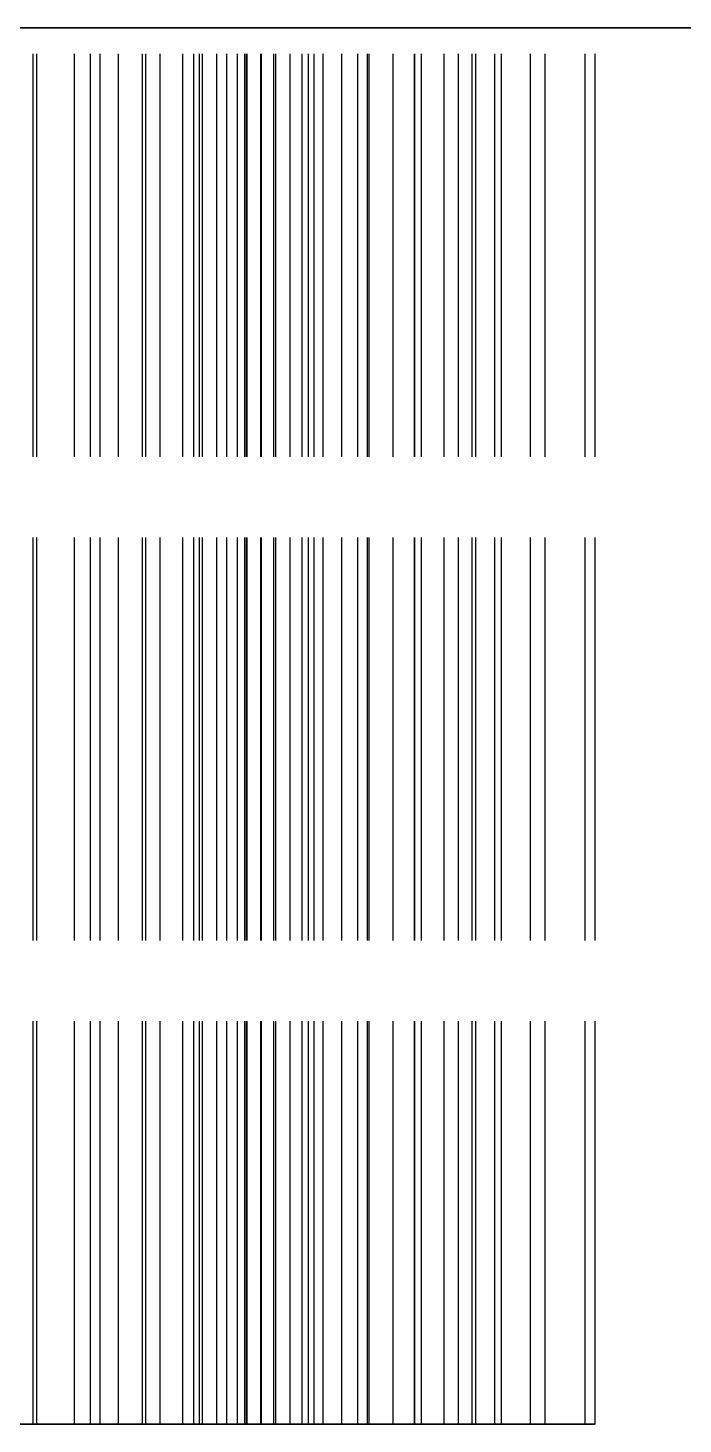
# Model space of a CAD drawing. Header units: millimetres. Extents: x -29 to 159, y -20 to 130.
# Drawn here: x 82.687 to 84.75, y 39.6 to 44 of the extents above; entities that cross this region are included whole.
import ezdxf

# ---------------------------------------------------------------- set-up
doc = ezdxf.new("R2010")
doc.units = ezdxf.units.MM
doc.linetypes.add('DASHED', pattern=[1.524, 1.27, -0.254])
doc.layers.add('HIDDEN', color=8, linetype='DASHED')

msp = doc.modelspace()

# ---------------------------------------------------------------- linework, layer by layer
at = {"layer": 'HIDDEN'}
for points in [[(79.31746, 44), (79.61905, 44), (79.92063, 44), (80.22222, 44), (80.52381, 44), (80.8254, 44), (81.12698, 44), (81.42857, 44), (81.73016, 44), (82.03175, 44), (82.33333, 44), (82.63492, 44), (82.93651, 44), (83.2381, 44), (83.53968, 44), (83.84127, 44), (84.14286, 44), (84.44444, 44), (84.74603, 44), (85.04762, 44)], [(85.34921, 44), (84.74603, 44), (84.14286, 44), (83.53968, 44), (82.93651, 44), (82.33333, 44), (81.73016, 44), (81.12698, 44), (80.52381, 44), (79.92063, 44), (79.31746, 44)], [(82.55354, 44), (82.71527, 44)], [(82.71527, 44), (82.55354, 44)], [(82.83317, 44), (82.7036, 44)], [(82.7036, 44), (82.70694, 44), (82.71028, 44), (82.71363, 44), (82.71697, 44), (82.72031, 44), (82.72365, 44), (82.72699, 44), (82.73034, 44), (82.73368, 44), (82.73702, 44), (82.74036, 44), (82.7437, 44), (82.74705, 44), (82.75039, 44), (82.75373, 44), (82.75707, 44), (82.76041, 44), (82.76375, 44), (82.7671, 44), (82.77044, 44), (82.77378, 44), (82.77712, 44), (82.78046, 44), (82.78381, 44), (82.78715, 44), (82.79049, 44), (82.79383, 44), (82.79717, 44), (82.80052, 44), (82.80386, 44), (82.8072, 44), (82.81054, 44), (82.81388, 44), (82.81722, 44), (82.82057, 44), (82.82391, 44), (82.82725, 44), (82.83059, 44), (82.83393, 44), (82.83728, 44), (82.84062, 44), (82.84396, 44), (82.8473, 44), (82.85064, 44), (82.85399, 44), (82.85733, 44), (82.86067, 44), (82.86401, 44), (82.86735, 44), (82.8707, 44), (82.87404, 44), (82.87738, 44), (82.88072, 44), (82.88406, 44), (82.8874, 44), (82.89075, 44), (82.89409, 44), (82.89743, 44), (82.90077, 44), (82.90411, 44), (82.90746, 44), (82.9108, 44), (82.91414, 44)], [(82.91414, 44), (82.9108, 44), (82.90746, 44), (82.90411, 44), (82.90077, 44), (82.89743, 44), (82.89409, 44), (82.89075, 44), (82.8874, 44), (82.88406, 44), (82.88072, 44), (82.87738, 44), (82.87404, 44), (82.8707, 44), (82.86735, 44), (82.86401, 44), (82.86067, 44), (82.85733, 44), (82.85399, 44), (82.85064, 44), (82.8473, 44), (82.84396, 44), (82.84062, 44), (82.83728, 44), (82.83393, 44), (82.83059, 44), (82.82725, 44), (82.82391, 44), (82.82057, 44), (82.81722, 44), (82.81388, 44), (82.81054, 44), (82.8072, 44), (82.80386, 44), (82.80052, 44), (82.79717, 44), (82.79383, 44), (82.79049, 44), (82.78715, 44), (82.78381, 44), (82.78046, 44), (82.77712, 44), (82.77378, 44), (82.77044, 44), (82.7671, 44), (82.76375, 44), (82.76041, 44), (82.75707, 44), (82.75373, 44), (82.75039, 44), (82.74705, 44), (82.7437, 44), (82.74036, 44), (82.73702, 44), (82.73368, 44), (82.73034, 44), (82.72699, 44), (82.72365, 44), (82.72031, 44), (82.71697, 44), (82.71363, 44), (82.71028, 44), (82.70694, 44), (82.7036, 44)], [(82.7036, 44), (82.83317, 44)], [(82.7036, 39.6), (82.7036, 44)], [(82.7036, 39.6), (82.7036, 44)], [(82.71527, 44), (82.88383, 44)], [(82.88383, 44), (82.71527, 44)], [(82.71527, 39.6), (82.71527, 44)], [(82.71527, 39.6), (82.71527, 44)], [(82.97236, 44), (82.83317, 44)], [(82.83317, 44), (82.97236, 44)], [(82.83317, 39.6), (82.83317, 44)], [(82.83317, 39.6), (82.83317, 44)], [(82.88383, 44), (83.05794, 44)], [(83.05794, 44), (82.88383, 44)], [(82.88383, 39.6), (82.88383, 44)], [(82.88383, 39.6), (82.88383, 44)], [(82.91414, 44), (83.04777, 44)], [(83.04777, 44), (82.91414, 44)], [(82.91414, 39.6), (82.91414, 44)], [(82.91414, 39.6), (82.91414, 44)], [(83.10308, 44), (82.97236, 44)], [(82.97236, 44), (83.10308, 44)], [(82.97236, 39.6), (82.97236, 44)], [(82.97236, 39.6), (82.97236, 44)], [(83.04777, 44), (83.20927, 44)], [(83.20927, 44), (83.04777, 44)], [(83.04777, 39.6), (83.04777, 44)], [(83.04777, 39.6), (83.04777, 44)], [(83.05794, 44), (83.23684, 44)], [(83.23684, 44), (83.05794, 44)], [(83.05794, 39.6), (83.05794, 44)], [(83.05794, 39.6), (83.05794, 44)], [(83.22773, 44), (83.10308, 44)], [(83.10308, 44), (83.22773, 44)], [(83.10308, 39.6), (83.10308, 44)], [(83.10308, 39.6), (83.10308, 44)], [(83.31326, 44), (83.17459, 44)], [(83.17459, 44), (83.1763, 44), (83.178, 44), (83.1797, 44), (83.18141, 44), (83.18311, 44), (83.18481, 44), (83.18652, 44), (83.18822, 44), (83.18993, 44), (83.19163, 44), (83.19333, 44), (83.19504, 44), (83.19674, 44), (83.19844, 44), (83.20015, 44), (83.20185, 44), (83.20355, 44), (83.20526, 44), (83.20696, 44), (83.20867, 44), (83.21037, 44), (83.21207, 44), (83.21378, 44), (83.21548, 44), (83.21718, 44), (83.21889, 44), (83.22059, 44), (83.2223, 44), (83.224, 44), (83.2257, 44), (83.22741, 44), (83.22911, 44), (83.23081, 44), (83.23252, 44), (83.23422, 44), (83.23592, 44), (83.23763, 44), (83.23933, 44), (83.24104, 44), (83.24274, 44), (83.24444, 44), (83.24615, 44), (83.24785, 44), (83.24955, 44), (83.25126, 44), (83.25296, 44), (83.25467, 44), (83.25637, 44), (83.25807, 44), (83.25978, 44), (83.26148, 44), (83.26318, 44), (83.26489, 44), (83.26659, 44), (83.26829, 44), (83.27, 44), (83.2717, 44), (83.27341, 44), (83.27511, 44), (83.27681, 44), (83.27852, 44), (83.28022, 44), (83.28192, 44)], [(83.28192, 44), (83.28022, 44), (83.27852, 44), (83.27681, 44), (83.27511, 44), (83.27341, 44), (83.2717, 44), (83.27, 44), (83.26829, 44), (83.26659, 44), (83.26489, 44), (83.26318, 44), (83.26148, 44), (83.25978, 44), (83.25807, 44), (83.25637, 44), (83.25467, 44), (83.25296, 44), (83.25126, 44), (83.24955, 44), (83.24785, 44), (83.24615, 44), (83.24444, 44), (83.24274, 44), (83.24104, 44), (83.23933, 44), (83.23763, 44), (83.23592, 44), (83.23422, 44), (83.23252, 44), (83.23081, 44), (83.22911, 44), (83.22741, 44), (83.2257, 44), (83.224, 44), (83.2223, 44), (83.22059, 44), (83.21889, 44), (83.21718, 44), (83.21548, 44), (83.21378, 44), (83.21207, 44), (83.21037, 44), (83.20867, 44), (83.20696, 44), (83.20526, 44), (83.20355, 44), (83.20185, 44), (83.20015, 44), (83.19844, 44), (83.19674, 44), (83.19504, 44), (83.19333, 44), (83.19163, 44), (83.18993, 44), (83.18822, 44), (83.18652, 44), (83.18481, 44), (83.18311, 44), (83.18141, 44), (83.1797, 44), (83.178, 44), (83.1763, 44), (83.17459, 44)], [(83.17459, 44), (83.31326, 44)], [(83.17459, 39.6), (83.17459, 44)], [(83.17459, 39.6), (83.17459, 44)], [(83.20927, 44), (83.37749, 44)], [(83.37749, 44), (83.20927, 44)], [(83.20927, 39.6), (83.20927, 44)], [(83.20927, 39.6), (83.20927, 44)], [(83.34695, 44), (83.22773, 44)], [(83.22773, 44), (83.34695, 44)], [(83.22773, 39.6), (83.22773, 44)], [(83.22773, 39.6), (83.22773, 44)], [(83.23684, 44), (83.41997, 44)], [(83.41997, 44), (83.23684, 44)], [(83.23684, 39.6), (83.23684, 44)], [(83.23684, 39.6), (83.23684, 44)], [(83.28192, 44), (83.42267, 44)], [(83.42267, 44), (83.28192, 44)], [(83.28192, 39.6), (83.28192, 44)], [(83.28192, 39.6), (83.28192, 44)], [(83.46718, 44), (83.31326, 44)], [(83.31326, 44), (83.46718, 44)], [(83.31326, 39.6), (83.31326, 44)], [(83.31326, 39.6), (83.31326, 44)], [(83.46102, 44), (83.34695, 44)], [(83.34695, 44), (83.46102, 44)], [(83.34695, 39.6), (83.34695, 44)], [(83.34695, 39.6), (83.34695, 44)], [(83.51231, 44), (83.36987, 44)], [(83.36987, 44), (83.36995, 44), (83.37003, 44), (83.37011, 44), (83.37019, 44), (83.37028, 44), (83.37036, 44), (83.37044, 44), (83.37052, 44), (83.3706, 44), (83.37068, 44), (83.37076, 44), (83.37085, 44), (83.37093, 44), (83.37101, 44), (83.37109, 44), (83.37117, 44), (83.37125, 44), (83.37133, 44), (83.37142, 44), (83.3715, 44), (83.37158, 44), (83.37166, 44), (83.37174, 44), (83.37182, 44), (83.3719, 44), (83.37199, 44), (83.37207, 44), (83.37215, 44), (83.37223, 44), (83.37231, 44), (83.37239, 44), (83.37247, 44), (83.37256, 44), (83.37264, 44), (83.37272, 44), (83.3728, 44), (83.37288, 44), (83.37296, 44), (83.37304, 44), (83.37313, 44), (83.37321, 44), (83.37329, 44), (83.37337, 44), (83.37345, 44), (83.37353, 44), (83.37362, 44), (83.3737, 44), (83.37378, 44), (83.37386, 44), (83.37394, 44), (83.37402, 44), (83.3741, 44), (83.37419, 44), (83.37427, 44), (83.37435, 44), (83.37443, 44), (83.37451, 44), (83.37459, 44), (83.37467, 44), (83.37476, 44), (83.37484, 44), (83.37492, 44), (83.375, 44)], [(83.375, 44), (83.37492, 44), (83.37484, 44), (83.37476, 44), (83.37467, 44), (83.37459, 44), (83.37451, 44), (83.37443, 44), (83.37435, 44), (83.37427, 44), (83.37419, 44), (83.3741, 44), (83.37402, 44), (83.37394, 44), (83.37386, 44), (83.37378, 44), (83.3737, 44), (83.37362, 44), (83.37353, 44), (83.37345, 44), (83.37337, 44), (83.37329, 44), (83.37321, 44), (83.37313, 44), (83.37304, 44), (83.37296, 44), (83.37288, 44), (83.3728, 44), (83.37272, 44), (83.37264, 44), (83.37256, 44), (83.37247, 44), (83.37239, 44), (83.37231, 44), (83.37223, 44), (83.37215, 44), (83.37207, 44), (83.37199, 44), (83.3719, 44), (83.37182, 44), (83.37174, 44), (83.37166, 44), (83.37158, 44), (83.3715, 44), (83.37142, 44), (83.37133, 44), (83.37125, 44), (83.37117, 44), (83.37109, 44), (83.37101, 44), (83.37093, 44), (83.37085, 44), (83.37076, 44), (83.37068, 44), (83.3706, 44), (83.37052, 44), (83.37044, 44), (83.37036, 44), (83.37028, 44), (83.37019, 44), (83.37011, 44), (83.37003, 44), (83.36995, 44), (83.36987, 44)], [(83.36987, 44), (83.51231, 44)], [(83.36987, 39.6), (83.36987, 44)], [(83.36987, 39.6), (83.36987, 44)], [(83.375, 39.6), (83.375, 44)], [(83.37749, 44), (83.55008, 44)], [(83.55008, 44), (83.37749, 44)], [(83.37749, 39.6), (83.37749, 44)], [(83.37749, 39.6), (83.37749, 44)], [(83.41997, 44), (83.57006, 44)], [(83.57006, 44), (83.41997, 44)], [(83.41997, 39.6), (83.41997, 44)], [(83.41997, 39.6), (83.41997, 44)], [(83.42267, 44), (83.58796, 44)], [(83.58796, 44), (83.42267, 44)], [(83.42267, 39.6), (83.42267, 44)], [(83.42267, 39.6), (83.42267, 44)], [(83.57006, 44), (83.46102, 44)], [(83.46102, 44), (83.57006, 44)], [(83.46102, 39.6), (83.46102, 44)], [(83.46102, 39.6), (83.46102, 44)], [(83.6163, 44), (83.46718, 44)], [(83.46718, 44), (83.6163, 44)], [(83.46718, 39.6), (83.46718, 44)], [(83.46718, 39.6), (83.46718, 44)], [(83.67504, 44), (83.51231, 44)], [(83.51231, 44), (83.67504, 44)], [(83.51231, 39.6), (83.51231, 44)], [(83.51231, 39.6), (83.51231, 44)], [(83.55008, 44), (83.72612, 44)], [(83.72612, 44), (83.55008, 44)], [(83.55008, 39.6), (83.55008, 44)], [(83.55008, 39.6), (83.55008, 44)], [(83.57006, 39.6), (83.57006, 44)], [(83.57006, 39.6), (83.57006, 44)], [(83.58796, 44), (83.75619, 44)], [(83.75619, 44), (83.58796, 44)], [(83.58796, 39.6), (83.58796, 44)], [(83.58796, 39.6), (83.58796, 44)], [(83.76185, 44), (83.6163, 44)], [(83.6163, 44), (83.76185, 44)], [(83.6163, 39.6), (83.6163, 44)], [(83.6163, 39.6), (83.6163, 44)], [(83.83683, 44), (83.67504, 44)], [(83.67504, 44), (83.83683, 44)], [(83.67504, 39.6), (83.67504, 44)], [(83.67504, 39.6), (83.67504, 44)], [(83.72612, 44), (83.90503, 44)], [(83.90503, 44), (83.72612, 44)], [(83.72612, 39.6), (83.72612, 44)], [(83.72612, 39.6), (83.72612, 44)], [(83.75619, 44), (83.92618, 44)], [(83.92618, 44), (83.75619, 44)], [(83.75619, 39.6), (83.75619, 44)], [(83.75619, 39.6), (83.75619, 44)], [(83.90409, 44), (83.76185, 44)], [(83.76185, 44), (83.90409, 44)], [(83.76185, 39.6), (83.76185, 44)], [(83.76185, 39.6), (83.76185, 44)], [(83.99769, 44), (83.83683, 44)], [(83.83683, 44), (83.99769, 44)], [(83.83683, 39.6), (83.83683, 44)], [(83.83683, 39.6), (83.83683, 44)], [(84.04308, 44), (83.90409, 44)], [(83.90409, 44), (84.04308, 44)], [(83.90409, 39.6), (83.90409, 44)], [(83.90409, 39.6), (83.90409, 44)], [(83.90503, 44), (84.08635, 44)], [(84.08635, 44), (83.90503, 44)], [(83.90503, 39.6), (83.90503, 44)], [(83.90503, 39.6), (83.90503, 44)], [(83.92618, 44), (84.09739, 44)], [(84.09739, 44), (83.92618, 44)], [(83.92618, 39.6), (83.92618, 44)], [(83.92618, 39.6), (83.92618, 44)], [(84.15748, 44), (83.99769, 44)], [(83.99769, 44), (84.15748, 44)], [(83.99769, 39.6), (83.99769, 44)], [(83.99769, 39.6), (83.99769, 44)], [(84.17878, 44), (84.04308, 44)], [(84.04308, 44), (84.17878, 44)], [(84.04308, 39.6), (84.04308, 44)], [(84.04308, 39.6), (84.04308, 44)], [(84.08635, 44), (84.17878, 44)], [(84.17878, 44), (84.08635, 44)], [(84.08635, 39.6), (84.08635, 44)], [(84.08635, 39.6), (84.08635, 44)], [(84.09739, 44), (84.26943, 44)], [(84.26943, 44), (84.09739, 44)], [(84.09739, 39.6), (84.09739, 44)], [(84.09739, 39.6), (84.09739, 44)], [(84.31605, 44), (84.15748, 44)], [(84.15748, 44), (84.31605, 44)], [(84.15748, 39.6), (84.15748, 44)], [(84.15748, 39.6), (84.15748, 44)], [(84.17878, 39.6), (84.17878, 44)], [(84.17878, 39.6), (84.17878, 44)], [(84.26943, 44), (84.44198, 44)], [(84.44198, 44), (84.26943, 44)], [(84.26943, 39.6), (84.26943, 44)], [(84.26943, 39.6), (84.26943, 44)], [(84.47319, 44), (84.31605, 44)], [(84.31605, 44), (84.47319, 44)], [(84.31605, 39.6), (84.31605, 44)], [(84.31605, 39.6), (84.31605, 44)], [(84.44198, 44), (84.47319, 44)], [(84.47319, 44), (84.44198, 44)], [(84.44198, 39.6), (84.44198, 44)], [(84.44198, 39.6), (84.44198, 44)], [(84.47319, 39.6), (84.47319, 44)], [(84.47319, 39.6), (84.47319, 44)], [(82.71527, 39.6), (82.55354, 39.6)], [(82.55354, 39.6), (82.71527, 39.6)], [(82.7036, 39.6), (82.83317, 39.6)], [(82.91414, 39.6), (82.9108, 39.6), (82.90746, 39.6), (82.90411, 39.6), (82.90077, 39.6), (82.89743, 39.6), (82.89409, 39.6), (82.89075, 39.6), (82.8874, 39.6), (82.88406, 39.6), (82.88072, 39.6), (82.87738, 39.6), (82.87404, 39.6), (82.8707, 39.6), (82.86735, 39.6), (82.86401, 39.6), (82.86067, 39.6), (82.85733, 39.6), (82.85399, 39.6), (82.85064, 39.6), (82.8473, 39.6), (82.84396, 39.6), (82.84062, 39.6), (82.83728, 39.6), (82.83393, 39.6), (82.83059, 39.6), (82.82725, 39.6), (82.82391, 39.6), (82.82057, 39.6), (82.81722, 39.6), (82.81388, 39.6), (82.81054, 39.6), (82.8072, 39.6), (82.80386, 39.6), (82.80052, 39.6), (82.79717, 39.6), (82.79383, 39.6), (82.79049, 39.6), (82.78715, 39.6), (82.78381, 39.6), (82.78046, 39.6), (82.77712, 39.6), (82.77378, 39.6), (82.77044, 39.6), (82.7671, 39.6), (82.76375, 39.6), (82.76041, 39.6), (82.75707, 39.6), (82.75373, 39.6), (82.75039, 39.6), (82.74705, 39.6), (82.7437, 39.6), (82.74036, 39.6), (82.73702, 39.6), (82.73368, 39.6), (82.73034, 39.6), (82.72699, 39.6), (82.72365, 39.6), (82.72031, 39.6), (82.71697, 39.6), (82.71363, 39.6), (82.71028, 39.6), (82.70694, 39.6), (82.7036, 39.6)], [(82.7036, 39.6), (82.70694, 39.6), (82.71028, 39.6), (82.71363, 39.6), (82.71697, 39.6), (82.72031, 39.6), (82.72365, 39.6), (82.72699, 39.6), (82.73034, 39.6), (82.73368, 39.6), (82.73702, 39.6), (82.74036, 39.6), (82.7437, 39.6), (82.74705, 39.6), (82.75039, 39.6), (82.75373, 39.6), (82.75707, 39.6), (82.76041, 39.6), (82.76375, 39.6), (82.7671, 39.6), (82.77044, 39.6), (82.77378, 39.6), (82.77712, 39.6), (82.78046, 39.6), (82.78381, 39.6), (82.78715, 39.6), (82.79049, 39.6), (82.79383, 39.6), (82.79717, 39.6), (82.80052, 39.6), (82.80386, 39.6), (82.8072, 39.6), (82.81054, 39.6), (82.81388, 39.6), (82.81722, 39.6), (82.82057, 39.6), (82.82391, 39.6), (82.82725, 39.6), (82.83059, 39.6), (82.83393, 39.6), (82.83728, 39.6), (82.84062, 39.6), (82.84396, 39.6), (82.8473, 39.6), (82.85064, 39.6), (82.85399, 39.6), (82.85733, 39.6), (82.86067, 39.6), (82.86401, 39.6), (82.86735, 39.6), (82.8707, 39.6), (82.87404, 39.6), (82.87738, 39.6), (82.88072, 39.6), (82.88406, 39.6), (82.8874, 39.6), (82.89075, 39.6), (82.89409, 39.6), (82.89743, 39.6), (82.90077, 39.6), (82.90411, 39.6), (82.90746, 39.6), (82.9108, 39.6), (82.91414, 39.6)], [(82.83317, 39.6), (82.7036, 39.6)], [(82.88383, 39.6), (82.71527, 39.6)], [(82.71527, 39.6), (82.88383, 39.6)], [(82.83317, 39.6), (82.97236, 39.6)], [(82.97236, 39.6), (82.83317, 39.6)], [(83.05794, 39.6), (82.88383, 39.6)], [(82.88383, 39.6), (83.05794, 39.6)], [(83.04777, 39.6), (82.91414, 39.6)], [(82.91414, 39.6), (83.04777, 39.6)], [(82.97236, 39.6), (83.10308, 39.6)], [(83.10308, 39.6), (82.97236, 39.6)], [(83.20927, 39.6), (83.04777, 39.6)], [(83.04777, 39.6), (83.20927, 39.6)], [(83.23684, 39.6), (83.05794, 39.6)], [(83.05794, 39.6), (83.23684, 39.6)], [(83.10308, 39.6), (83.22773, 39.6)], [(83.22773, 39.6), (83.10308, 39.6)], [(83.17459, 39.6), (83.31326, 39.6)], [(83.28192, 39.6), (83.28022, 39.6), (83.27852, 39.6), (83.27681, 39.6), (83.27511, 39.6), (83.27341, 39.6), (83.2717, 39.6), (83.27, 39.6), (83.26829, 39.6), (83.26659, 39.6), (83.26489, 39.6), (83.26318, 39.6), (83.26148, 39.6), (83.25978, 39.6), (83.25807, 39.6), (83.25637, 39.6), (83.25467, 39.6), (83.25296, 39.6), (83.25126, 39.6), (83.24955, 39.6), (83.24785, 39.6), (83.24615, 39.6), (83.24444, 39.6), (83.24274, 39.6), (83.24104, 39.6), (83.23933, 39.6), (83.23763, 39.6), (83.23592, 39.6), (83.23422, 39.6), (83.23252, 39.6), (83.23081, 39.6), (83.22911, 39.6), (83.22741, 39.6), (83.2257, 39.6), (83.224, 39.6), (83.2223, 39.6), (83.22059, 39.6), (83.21889, 39.6), (83.21718, 39.6), (83.21548, 39.6), (83.21378, 39.6), (83.21207, 39.6), (83.21037, 39.6), (83.20867, 39.6), (83.20696, 39.6), (83.20526, 39.6), (83.20355, 39.6), (83.20185, 39.6), (83.20015, 39.6), (83.19844, 39.6), (83.19674, 39.6), (83.19504, 39.6), (83.19333, 39.6), (83.19163, 39.6), (83.18993, 39.6), (83.18822, 39.6), (83.18652, 39.6), (83.18481, 39.6), (83.18311, 39.6), (83.18141, 39.6), (83.1797, 39.6), (83.178, 39.6), (83.1763, 39.6), (83.17459, 39.6)], [(83.17459, 39.6), (83.1763, 39.6), (83.178, 39.6), (83.1797, 39.6), (83.18141, 39.6), (83.18311, 39.6), (83.18481, 39.6), (83.18652, 39.6), (83.18822, 39.6), (83.18993, 39.6), (83.19163, 39.6), (83.19333, 39.6), (83.19504, 39.6), (83.19674, 39.6), (83.19844, 39.6), (83.20015, 39.6), (83.20185, 39.6), (83.20355, 39.6), (83.20526, 39.6), (83.20696, 39.6), (83.20867, 39.6), (83.21037, 39.6), (83.21207, 39.6), (83.21378, 39.6), (83.21548, 39.6), (83.21718, 39.6), (83.21889, 39.6), (83.22059, 39.6), (83.2223, 39.6), (83.224, 39.6), (83.2257, 39.6), (83.22741, 39.6), (83.22911, 39.6), (83.23081, 39.6), (83.23252, 39.6), (83.23422, 39.6), (83.23592, 39.6), (83.23763, 39.6), (83.23933, 39.6), (83.24104, 39.6), (83.24274, 39.6), (83.24444, 39.6), (83.24615, 39.6), (83.24785, 39.6), (83.24955, 39.6), (83.25126, 39.6), (83.25296, 39.6), (83.25467, 39.6), (83.25637, 39.6), (83.25807, 39.6), (83.25978, 39.6), (83.26148, 39.6), (83.26318, 39.6), (83.26489, 39.6), (83.26659, 39.6), (83.26829, 39.6), (83.27, 39.6), (83.2717, 39.6), (83.27341, 39.6), (83.27511, 39.6), (83.27681, 39.6), (83.27852, 39.6), (83.28022, 39.6), (83.28192, 39.6)], [(83.31326, 39.6), (83.17459, 39.6)], [(83.37749, 39.6), (83.20927, 39.6)], [(83.20927, 39.6), (83.37749, 39.6)], [(83.22773, 39.6), (83.34695, 39.6)], [(83.34695, 39.6), (83.22773, 39.6)], [(83.41997, 39.6), (83.23684, 39.6)], [(83.23684, 39.6), (83.41997, 39.6)], [(83.42267, 39.6), (83.28192, 39.6)], [(83.28192, 39.6), (83.42267, 39.6)], [(83.31326, 39.6), (83.46718, 39.6)], [(83.46718, 39.6), (83.31326, 39.6)], [(83.34695, 39.6), (83.46102, 39.6)], [(83.46102, 39.6), (83.34695, 39.6)], [(83.36987, 39.6), (83.51231, 39.6)], [(83.36987, 39.6), (83.36995, 39.6), (83.37003, 39.6), (83.37011, 39.6), (83.37019, 39.6), (83.37028, 39.6), (83.37036, 39.6), (83.37044, 39.6), (83.37052, 39.6), (83.3706, 39.6), (83.37068, 39.6), (83.37076, 39.6), (83.37085, 39.6), (83.37093, 39.6), (83.37101, 39.6), (83.37109, 39.6), (83.37117, 39.6), (83.37125, 39.6), (83.37133, 39.6), (83.37142, 39.6), (83.3715, 39.6), (83.37158, 39.6), (83.37166, 39.6), (83.37174, 39.6), (83.37182, 39.6), (83.3719, 39.6), (83.37199, 39.6), (83.37207, 39.6), (83.37215, 39.6), (83.37223, 39.6), (83.37231, 39.6), (83.37239, 39.6), (83.37247, 39.6), (83.37256, 39.6), (83.37264, 39.6), (83.37272, 39.6), (83.3728, 39.6), (83.37288, 39.6), (83.37296, 39.6), (83.37304, 39.6), (83.37313, 39.6), (83.37321, 39.6), (83.37329, 39.6), (83.37337, 39.6), (83.37345, 39.6), (83.37353, 39.6), (83.37362, 39.6), (83.3737, 39.6), (83.37378, 39.6), (83.37386, 39.6), (83.37394, 39.6), (83.37402, 39.6), (83.3741, 39.6), (83.37419, 39.6), (83.37427, 39.6), (83.37435, 39.6), (83.37443, 39.6), (83.37451, 39.6), (83.37459, 39.6), (83.37467, 39.6), (83.37476, 39.6), (83.37484, 39.6), (83.37492, 39.6), (83.375, 39.6)], [(83.375, 39.6), (83.37492, 39.6), (83.37484, 39.6), (83.37476, 39.6), (83.37467, 39.6), (83.37459, 39.6), (83.37451, 39.6), (83.37443, 39.6), (83.37435, 39.6), (83.37427, 39.6), (83.37419, 39.6), (83.3741, 39.6), (83.37402, 39.6), (83.37394, 39.6), (83.37386, 39.6), (83.37378, 39.6), (83.3737, 39.6), (83.37362, 39.6), (83.37353, 39.6), (83.37345, 39.6), (83.37337, 39.6), (83.37329, 39.6), (83.37321, 39.6), (83.37313, 39.6), (83.37304, 39.6), (83.37296, 39.6), (83.37288, 39.6), (83.3728, 39.6), (83.37272, 39.6), (83.37264, 39.6), (83.37256, 39.6), (83.37247, 39.6), (83.37239, 39.6), (83.37231, 39.6), (83.37223, 39.6), (83.37215, 39.6), (83.37207, 39.6), (83.37199, 39.6), (83.3719, 39.6), (83.37182, 39.6), (83.37174, 39.6), (83.37166, 39.6), (83.37158, 39.6), (83.3715, 39.6), (83.37142, 39.6), (83.37133, 39.6), (83.37125, 39.6), (83.37117, 39.6), (83.37109, 39.6), (83.37101, 39.6), (83.37093, 39.6), (83.37085, 39.6), (83.37076, 39.6), (83.37068, 39.6), (83.3706, 39.6), (83.37052, 39.6), (83.37044, 39.6), (83.37036, 39.6), (83.37028, 39.6), (83.37019, 39.6), (83.37011, 39.6), (83.37003, 39.6), (83.36995, 39.6), (83.36987, 39.6)], [(83.51231, 39.6), (83.36987, 39.6)], [(83.55008, 39.6), (83.37749, 39.6)], [(83.37749, 39.6), (83.55008, 39.6)], [(83.57006, 39.6), (83.41997, 39.6)], [(83.41997, 39.6), (83.57006, 39.6)], [(83.58796, 39.6), (83.42267, 39.6)], [(83.42267, 39.6), (83.58796, 39.6)], [(83.46102, 39.6), (83.57006, 39.6)], [(83.57006, 39.6), (83.46102, 39.6)], [(83.46718, 39.6), (83.6163, 39.6)], [(83.6163, 39.6), (83.46718, 39.6)], [(83.51231, 39.6), (83.67504, 39.6)], [(83.67504, 39.6), (83.51231, 39.6)], [(83.72612, 39.6), (83.55008, 39.6)], [(83.55008, 39.6), (83.72612, 39.6)], [(83.75619, 39.6), (83.58796, 39.6)], [(83.58796, 39.6), (83.75619, 39.6)], [(83.6163, 39.6), (83.76185, 39.6)], [(83.76185, 39.6), (83.6163, 39.6)], [(83.67504, 39.6), (83.83683, 39.6)], [(83.83683, 39.6), (83.67504, 39.6)], [(83.90503, 39.6), (83.72612, 39.6)], [(83.72612, 39.6), (83.90503, 39.6)], [(83.92618, 39.6), (83.75619, 39.6)], [(83.75619, 39.6), (83.92618, 39.6)], [(83.76185, 39.6), (83.90409, 39.6)], [(83.90409, 39.6), (83.76185, 39.6)], [(83.83683, 39.6), (83.99769, 39.6)], [(83.99769, 39.6), (83.83683, 39.6)], [(83.90409, 39.6), (84.04308, 39.6)], [(84.04308, 39.6), (83.90409, 39.6)], [(84.08635, 39.6), (83.90503, 39.6)], [(83.90503, 39.6), (84.08635, 39.6)], [(84.09739, 39.6), (83.92618, 39.6)], [(83.92618, 39.6), (84.09739, 39.6)], [(83.99769, 39.6), (84.15748, 39.6)], [(84.15748, 39.6), (83.99769, 39.6)], [(84.04308, 39.6), (84.17878, 39.6)], [(84.17878, 39.6), (84.04308, 39.6)], [(84.17878, 39.6), (84.08635, 39.6)], [(84.08635, 39.6), (84.17878, 39.6)], [(84.26943, 39.6), (84.09739, 39.6)], [(84.09739, 39.6), (84.26943, 39.6)], [(84.15748, 39.6), (84.31605, 39.6)], [(84.31605, 39.6), (84.15748, 39.6)], [(84.44198, 39.6), (84.26943, 39.6)], [(84.26943, 39.6), (84.44198, 39.6)], [(84.31605, 39.6), (84.47319, 39.6)], [(84.47319, 39.6), (84.31605, 39.6)], [(84.47319, 39.6), (84.44198, 39.6)], [(84.44198, 39.6), (84.47319, 39.6)]]:
    msp.add_lwpolyline(points, dxfattribs=at)

doc.saveas('drawing.dxf')
